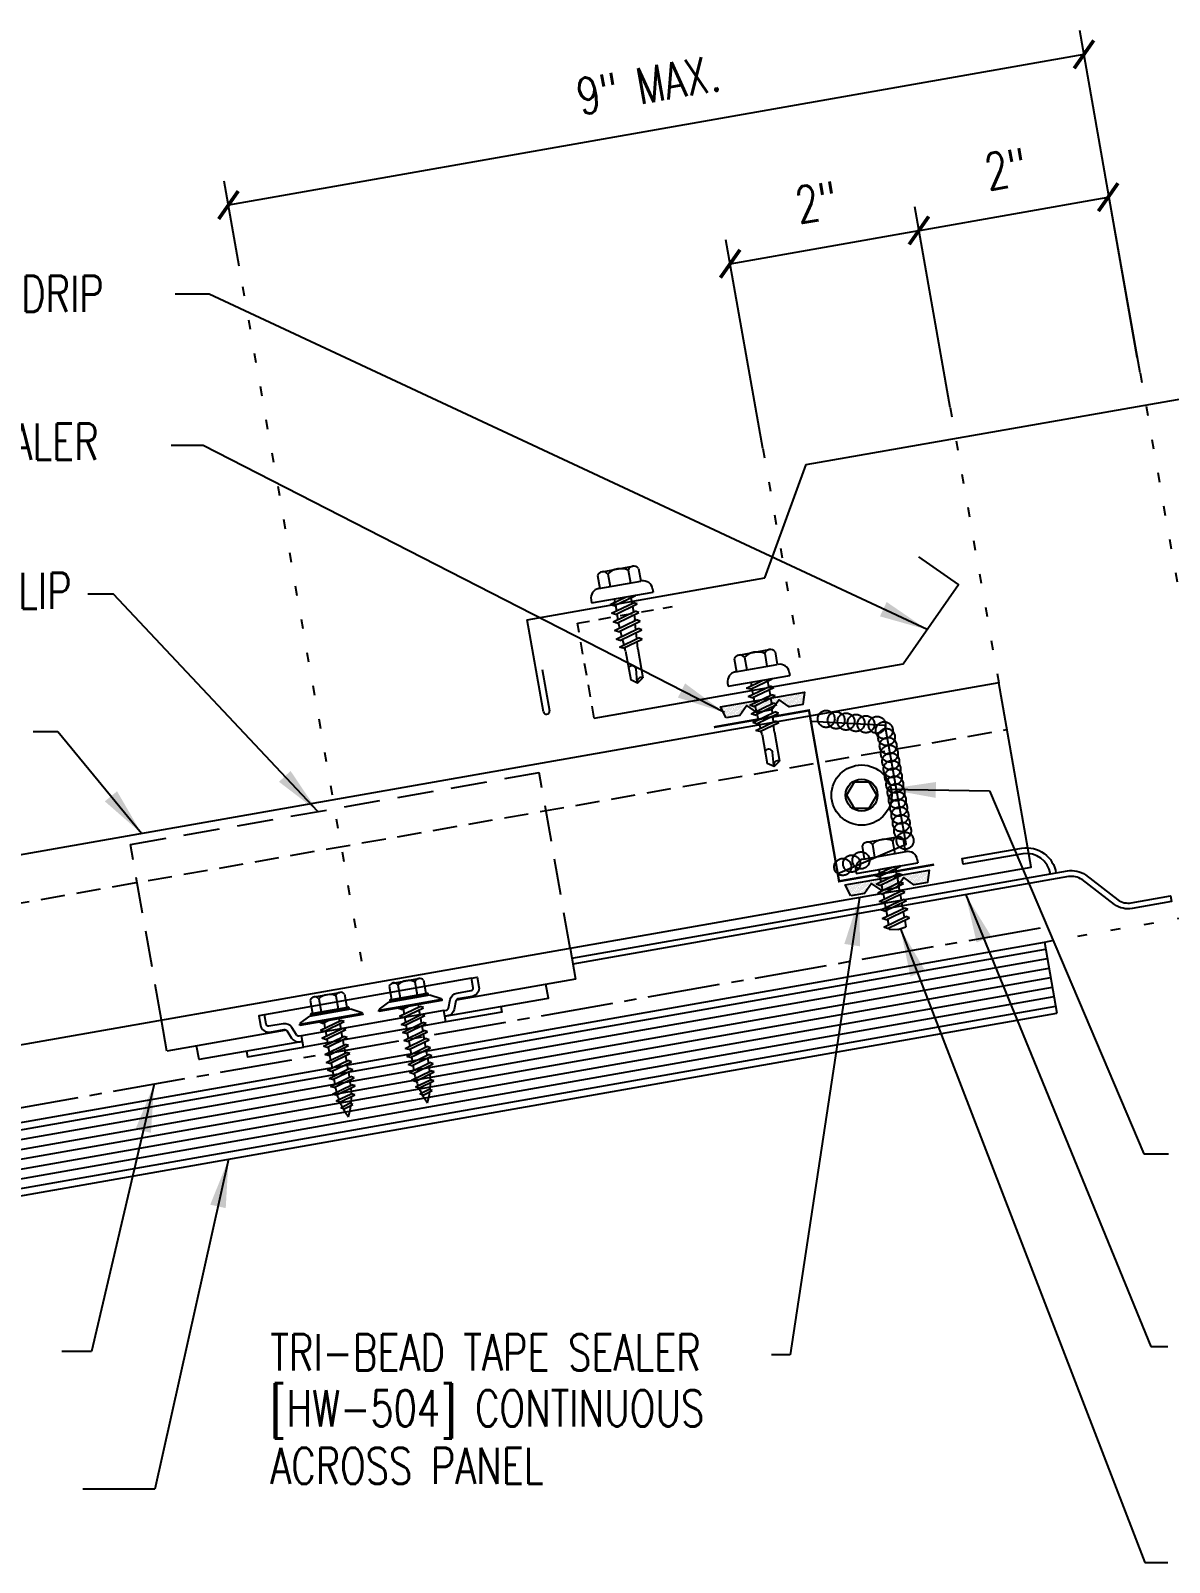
# Model space of a CAD drawing. Header units: inches. Extents: x -2 to 189, y 14 to 99.
# Drawn here: x 7.79 to 19.59, y 16.6 to 32.48 of the extents above; entities that cross this region are included whole.
import ezdxf
from ezdxf.enums import TextEntityAlignment as Align

# ---------------------------------------------------------------- set-up
doc = ezdxf.new("R2010")
doc.units = ezdxf.units.IN
doc.header["$MEASUREMENT"] = 0
for name, pattern in [('CENTER2', [1.125, 0.75, -0.125, 0.125, -0.125]), ('DASH2', [0.1875, 0.125, -0.0625]), ('DOT', [0.25, 0, -0.25]), ('HIDDEN2', [0.1875, 0.125, -0.0625])]:
    doc.linetypes.add(name, pattern=pattern)
for name, color, linetype in [('BARRIER', 253, 'CENTER2'), ('clip', 5, 'Continuous'), ('CLO', 3, 'Continuous'), ('DIM', 2, 'Continuous'), ('FASTENER', 9, 'Continuous'), ('PANEL', 11, 'Continuous'), ('SEALANT', 253, 'CENTER2'), ('STLA', 12, 'Continuous'), ('TAPE', 8, 'Continuous'), ('TEXT', 2, 'Continuous'), ('TRIM', 6, 'Continuous'), ('wood', 3, 'Continuous')]:
    doc.layers.add(name, color=color, linetype=linetype)
doc.styles.add('TEXT', font='SIMPLEX', dxfattribs={"width": 0.75, "height": 6})
doc.styles.add('TEXT1', font='ROMANS.shx', dxfattribs={"width": 0.75, "height": 0.375})
doc.dimstyles.new('DETAIL$7', dxfattribs={"dimscale": 4, "dimtxt": 6, "dimasz": 0.125, "dimexe": 0.0625, "dimexo": 0.125, "dimgap": 0.0625, "dimtad": 1, "dimdec": 5, "dimzin": 3, "dimdsep": 46, "dimlunit": 4, "dimtxsty": 'TEXT', "dimblk": 'ARCHTICK', "dimcen": 0.0625, "dimclrd": 7, "dimclre": 7, "dimclrt": 2, "dimadec": 0, "dimazin": 0, "dimtfac": 0.666667, "dimtdec": 5, "dimtmove": 0, "dimatfit": 3, "dimfxl": 0, "dimfrac": 2, "dimtolj": 1, "dimtzin": 3, "dimarcsym": 0})

# ---------------------------------------------------------------- blocks, each defined once
blk = doc.blocks.new('*X9')
at = {"color": 0}
for p, q in [((-0.434, 0.135), (-0.434, 0.135)), ((-0.434, 0.123), (-0.434, 0.123)), ((-0.422, 0.141), (-0.422, 0.141)), ((-0.422, 0.129), (-0.422, 0.129)), ((-0.422, 0.117), (-0.422, 0.117)), ((-0.422, 0.105), (-0.422, 0.105)), ((-0.422, 0.094), (-0.422, 0.094)), ((-0.422, 0.082), (-0.422, 0.082)), ((-0.41, 0.135), (-0.41, 0.135)), ((-0.41, 0.123), (-0.41, 0.123)), ((-0.41, 0.111), (-0.41, 0.111)), ((-0.41, 0.1), (-0.41, 0.1)), ((-0.41, 0.088), (-0.41, 0.088)), ((-0.41, 0.076), (-0.41, 0.076)), ((-0.41, 0.064), (-0.41, 0.064)), ((-0.41, 0.053), (-0.41, 0.053)), ((-0.41, 0.041), (-0.41, 0.041)), ((-0.398, 0.141), (-0.398, 0.141)), ((-0.398, 0.129), (-0.398, 0.129)), ((-0.398, 0.117), (-0.398, 0.117)), ((-0.398, 0.105), (-0.398, 0.105)), ((-0.398, 0.094), (-0.398, 0.094)), ((-0.398, 0.082), (-0.398, 0.082)), ((-0.398, 0.07), (-0.398, 0.07)), ((-0.398, 0.059), (-0.398, 0.059)), ((-0.398, 0.047), (-0.398, 0.047)), ((-0.398, 0.035), (-0.398, 0.035)), ((-0.398, 0.023), (-0.398, 0.023)), ((-0.387, 0.135), (-0.387, 0.135)), ((-0.387, 0.123), (-0.387, 0.123)), ((-0.387, 0.111), (-0.387, 0.111)), ((-0.387, 0.1), (-0.387, 0.1)), ((-0.387, 0.088), (-0.387, 0.088)), ((-0.387, 0.076), (-0.387, 0.076)), ((-0.387, 0.064), (-0.387, 0.064)), ((-0.387, 0.053), (-0.387, 0.053)), ((-0.387, 0.041), (-0.387, 0.041)), ((-0.387, 0.029), (-0.387, 0.029)), ((-0.375, 0.141), (-0.375, 0.141)), ((-0.375, 0.129), (-0.375, 0.129)), ((-0.375, 0.117), (-0.375, 0.117)), ((-0.375, 0.105), (-0.375, 0.105)), ((-0.375, 0.094), (-0.375, 0.094)), ((-0.375, 0.082), (-0.375, 0.082)), ((-0.375, 0.07), (-0.375, 0.07)), ((-0.375, 0.059), (-0.375, 0.059)), ((-0.375, 0.047), (-0.375, 0.047)), ((-0.375, 0.035), (-0.375, 0.035)), ((-0.375, 0.023), (-0.375, 0.023)), ((-0.363, 0.135), (-0.363, 0.135)), ((-0.363, 0.123), (-0.363, 0.123)), ((-0.363, 0.111), (-0.363, 0.111)), ((-0.363, 0.1), (-0.363, 0.1)), ((-0.363, 0.088), (-0.363, 0.088)), ((-0.363, 0.076), (-0.363, 0.076)), ((-0.363, 0.064), (-0.363, 0.064)), ((-0.363, 0.053), (-0.363, 0.053)), ((-0.363, 0.041), (-0.363, 0.041)), ((-0.363, 0.029), (-0.363, 0.029)), ((-0.352, 0.141), (-0.352, 0.141)), ((-0.352, 0.129), (-0.352, 0.129)), ((-0.352, 0.117), (-0.352, 0.117)), ((-0.352, 0.105), (-0.352, 0.105)), ((-0.352, 0.094), (-0.352, 0.094)), ((-0.352, 0.082), (-0.352, 0.082)), ((-0.352, 0.07), (-0.352, 0.07)), ((-0.352, 0.059), (-0.352, 0.059)), ((-0.352, 0.047), (-0.352, 0.047)), ((-0.352, 0.035), (-0.352, 0.035)), ((-0.352, 0.023), (-0.352, 0.023)), ((-0.34, 0.135), (-0.34, 0.135)), ((-0.34, 0.123), (-0.34, 0.123)), ((-0.34, 0.111), (-0.34, 0.111)), ((-0.34, 0.1), (-0.34, 0.1)), ((-0.34, 0.088), (-0.34, 0.088)), ((-0.34, 0.076), (-0.34, 0.076)), ((-0.34, 0.064), (-0.34, 0.064)), ((-0.34, 0.053), (-0.34, 0.053)), ((-0.34, 0.041), (-0.34, 0.041)), ((-0.34, 0.029), (-0.34, 0.029)), ((-0.328, 0.141), (-0.328, 0.141)), ((-0.328, 0.129), (-0.328, 0.129)), ((-0.328, 0.117), (-0.328, 0.117)), ((-0.328, 0.105), (-0.328, 0.105)), ((-0.328, 0.094), (-0.328, 0.094)), ((-0.328, 0.082), (-0.328, 0.082)), ((-0.328, 0.07), (-0.328, 0.07)), ((-0.328, 0.059), (-0.328, 0.059)), ((-0.328, 0.047), (-0.328, 0.047)), ((-0.328, 0.035), (-0.328, 0.035)), ((-0.328, 0.023), (-0.328, 0.023)), ((-0.316, 0.135), (-0.316, 0.135)), ((-0.316, 0.123), (-0.316, 0.123)), ((-0.316, 0.111), (-0.316, 0.111)), ((-0.316, 0.1), (-0.316, 0.1)), ((-0.316, 0.088), (-0.316, 0.088)), ((-0.316, 0.076), (-0.316, 0.076)), ((-0.316, 0.064), (-0.316, 0.064)), ((-0.316, 0.053), (-0.316, 0.053)), ((-0.316, 0.041), (-0.316, 0.041)), ((-0.316, 0.029), (-0.316, 0.029)), ((-0.305, 0.141), (-0.305, 0.141)), ((-0.305, 0.129), (-0.305, 0.129)), ((-0.305, 0.117), (-0.305, 0.117)), ((-0.305, 0.105), (-0.305, 0.105)), ((-0.305, 0.094), (-0.305, 0.094)), ((-0.305, 0.082), (-0.305, 0.082)), ((-0.305, 0.07), (-0.305, 0.07)), ((-0.305, 0.059), (-0.305, 0.059)), ((-0.305, 0.047), (-0.305, 0.047)), ((-0.305, 0.035), (-0.305, 0.035)), ((-0.305, 0.023), (-0.305, 0.023)), ((-0.293, 0.135), (-0.293, 0.135)), ((-0.293, 0.123), (-0.293, 0.123)), ((-0.293, 0.111), (-0.293, 0.111)), ((-0.293, 0.1), (-0.293, 0.1)), ((-0.293, 0.088), (-0.293, 0.088)), ((-0.293, 0.076), (-0.293, 0.076)), ((-0.293, 0.064), (-0.293, 0.064)), ((-0.293, 0.053), (-0.293, 0.053)), ((-0.293, 0.041), (-0.293, 0.041)), ((-0.293, 0.029), (-0.293, 0.029)), ((-0.281, 0.141), (-0.281, 0.141)), ((-0.281, 0.129), (-0.281, 0.129)), ((-0.281, 0.117), (-0.281, 0.117)), ((-0.281, 0.105), (-0.281, 0.105)), ((-0.281, 0.094), (-0.281, 0.094)), ((-0.281, 0.082), (-0.281, 0.082)), ((-0.281, 0.07), (-0.281, 0.07)), ((-0.281, 0.059), (-0.281, 0.059)), ((-0.281, 0.047), (-0.281, 0.047)), ((-0.281, 0.035), (-0.281, 0.035)), ((-0.281, 0.023), (-0.281, 0.023)), ((-0.27, 0.135), (-0.27, 0.135)), ((-0.27, 0.123), (-0.27, 0.123)), ((-0.27, 0.111), (-0.27, 0.111)), ((-0.27, 0.1), (-0.27, 0.1)), ((-0.27, 0.088), (-0.27, 0.088)), ((-0.27, 0.076), (-0.27, 0.076)), ((-0.27, 0.064), (-0.27, 0.064)), ((-0.27, 0.053), (-0.27, 0.053)), ((-0.27, 0.041), (-0.27, 0.041)), ((-0.27, 0.029), (-0.27, 0.029)), ((-0.258, 0.141), (-0.258, 0.141)), ((-0.258, 0.129), (-0.258, 0.129)), ((-0.258, 0.117), (-0.258, 0.117)), ((-0.258, 0.105), (-0.258, 0.105)), ((-0.258, 0.094), (-0.258, 0.094)), ((-0.258, 0.082), (-0.258, 0.082)), ((-0.258, 0.07), (-0.258, 0.07)), ((-0.258, 0.059), (-0.258, 0.059)), ((-0.258, 0.047), (-0.258, 0.047)), ((-0.258, 0.035), (-0.258, 0.035)), ((-0.258, 0.023), (-0.258, 0.023)), ((-0.246, 0.135), (-0.246, 0.135)), ((-0.246, 0.123), (-0.246, 0.123)), ((-0.246, 0.111), (-0.246, 0.111)), ((-0.246, 0.1), (-0.246, 0.1)), ((-0.246, 0.088), (-0.246, 0.088)), ((-0.246, 0.076), (-0.246, 0.076)), ((-0.246, 0.064), (-0.246, 0.064)), ((-0.246, 0.053), (-0.246, 0.053)), ((-0.246, 0.041), (-0.246, 0.041)), ((-0.234, 0.141), (-0.234, 0.141)), ((-0.234, 0.129), (-0.234, 0.129)), ((-0.234, 0.117), (-0.234, 0.117)), ((-0.234, 0.105), (-0.234, 0.105)), ((-0.234, 0.094), (-0.234, 0.094)), ((-0.234, 0.082), (-0.234, 0.082)), ((-0.234, 0.07), (-0.234, 0.07)), ((-0.234, 0.059), (-0.234, 0.059)), ((-0.234, 0.047), (-0.234, 0.047)), ((-0.223, 0.135), (-0.223, 0.135)), ((-0.223, 0.123), (-0.223, 0.123)), ((-0.223, 0.111), (-0.223, 0.111)), ((-0.223, 0.1), (-0.223, 0.1)), ((-0.223, 0.088), (-0.223, 0.088)), ((-0.223, 0.076), (-0.223, 0.076)), ((-0.223, 0.064), (-0.223, 0.064)), ((-0.211, 0.141), (-0.211, 0.141)), ((-0.211, 0.129), (-0.211, 0.129)), ((-0.211, 0.117), (-0.211, 0.117)), ((-0.211, 0.105), (-0.211, 0.105)), ((-0.211, 0.094), (-0.211, 0.094)), ((-0.211, 0.082), (-0.211, 0.082)), ((-0.211, 0.07), (-0.211, 0.07)), ((-0.199, 0.135), (-0.199, 0.135)), ((-0.199, 0.123), (-0.199, 0.123)), ((-0.199, 0.111), (-0.199, 0.111)), ((-0.199, 0.1), (-0.199, 0.1)), ((-0.199, 0.088), (-0.199, 0.088)), ((-0.188, 0.141), (-0.188, 0.141)), ((-0.188, 0.129), (-0.188, 0.129)), ((-0.188, 0.117), (-0.188, 0.117)), ((-0.188, 0.105), (-0.188, 0.105)), ((-0.188, 0.094), (-0.188, 0.094)), ((-0.176, 0.135), (-0.176, 0.135)), ((-0.176, 0.123), (-0.176, 0.123)), ((-0.176, 0.111), (-0.176, 0.111)), ((-0.164, 0.141), (-0.164, 0.141)), ((-0.164, 0.129), (-0.164, 0.129)), ((-0.164, 0.117), (-0.164, 0.117)), ((-0.164, 0.105), (-0.164, 0.105)), ((-0.152, 0.135), (-0.152, 0.135)), ((-0.152, 0.123), (-0.152, 0.123)), ((-0.152, 0.111), (-0.152, 0.111)), ((-0.152, 0.1), (-0.152, 0.1)), ((-0.141, 0.141), (-0.141, 0.141)), ((-0.141, 0.129), (-0.141, 0.129)), ((-0.141, 0.117), (-0.141, 0.117)), ((-0.141, 0.105), (-0.141, 0.105)), ((-0.141, 0.094), (-0.141, 0.094)), ((-0.141, 0.082), (-0.141, 0.082)), ((-0.129, 0.135), (-0.129, 0.135)), ((-0.129, 0.123), (-0.129, 0.123)), ((-0.129, 0.111), (-0.129, 0.111)), ((-0.129, 0.1), (-0.129, 0.1)), ((-0.129, 0.088), (-0.129, 0.088)), ((-0.129, 0.076), (-0.129, 0.076)), ((-0.117, 0.141), (-0.117, 0.141)), ((-0.117, 0.129), (-0.117, 0.129)), ((-0.117, 0.117), (-0.117, 0.117)), ((-0.117, 0.105), (-0.117, 0.105)), ((-0.117, 0.094), (-0.117, 0.094)), ((-0.117, 0.082), (-0.117, 0.082)), ((-0.117, 0.07), (-0.117, 0.07)), ((-0.117, 0.059), (-0.117, 0.059)), ((-0.105, 0.135), (-0.105, 0.135)), ((-0.105, 0.123), (-0.105, 0.123)), ((-0.105, 0.111), (-0.105, 0.111)), ((-0.105, 0.1), (-0.105, 0.1)), ((-0.105, 0.088), (-0.105, 0.088)), ((-0.105, 0.076), (-0.105, 0.076)), ((-0.105, 0.064), (-0.105, 0.064)), ((-0.105, 0.053), (-0.105, 0.053)), ((-0.094, 0.141), (-0.094, 0.141)), ((-0.094, 0.129), (-0.094, 0.129)), ((-0.094, 0.117), (-0.094, 0.117)), ((-0.094, 0.105), (-0.094, 0.105)), ((-0.094, 0.094), (-0.094, 0.094)), ((-0.094, 0.082), (-0.094, 0.082)), ((-0.094, 0.07), (-0.094, 0.07)), ((-0.094, 0.059), (-0.094, 0.059)), ((-0.094, 0.047), (-0.094, 0.047)), ((-0.094, 0.035), (-0.094, 0.035)), ((-0.082, 0.135), (-0.082, 0.135)), ((-0.082, 0.123), (-0.082, 0.123)), ((-0.082, 0.111), (-0.082, 0.111)), ((-0.082, 0.1), (-0.082, 0.1)), ((-0.082, 0.088), (-0.082, 0.088)), ((-0.082, 0.076), (-0.082, 0.076)), ((-0.082, 0.064), (-0.082, 0.064)), ((-0.082, 0.053), (-0.082, 0.053)), ((-0.082, 0.041), (-0.082, 0.041)), ((-0.082, 0.029), (-0.082, 0.029)), ((-0.07, 0.141), (-0.07, 0.141)), ((-0.07, 0.129), (-0.07, 0.129)), ((-0.07, 0.117), (-0.07, 0.117)), ((-0.07, 0.105), (-0.07, 0.105)), ((-0.07, 0.094), (-0.07, 0.094)), ((-0.07, 0.082), (-0.07, 0.082)), ((-0.07, 0.07), (-0.07, 0.07)), ((-0.07, 0.059), (-0.07, 0.059)), ((-0.07, 0.047), (-0.07, 0.047)), ((-0.07, 0.035), (-0.07, 0.035)), ((-0.07, 0.023), (-0.07, 0.023)), ((-0.059, 0.135), (-0.059, 0.135)), ((-0.059, 0.123), (-0.059, 0.123)), ((-0.059, 0.111), (-0.059, 0.111)), ((-0.059, 0.1), (-0.059, 0.1)), ((-0.059, 0.088), (-0.059, 0.088)), ((-0.059, 0.076), (-0.059, 0.076)), ((-0.059, 0.064), (-0.059, 0.064)), ((-0.059, 0.053), (-0.059, 0.053)), ((-0.059, 0.041), (-0.059, 0.041)), ((-0.059, 0.029), (-0.059, 0.029)), ((-0.047, 0.141), (-0.047, 0.141)), ((-0.047, 0.129), (-0.047, 0.129)), ((-0.047, 0.117), (-0.047, 0.117)), ((-0.047, 0.105), (-0.047, 0.105)), ((-0.047, 0.094), (-0.047, 0.094)), ((-0.047, 0.082), (-0.047, 0.082)), ((-0.047, 0.07), (-0.047, 0.07)), ((-0.047, 0.059), (-0.047, 0.059)), ((-0.047, 0.047), (-0.047, 0.047)), ((-0.047, 0.035), (-0.047, 0.035)), ((-0.047, 0.023), (-0.047, 0.023)), ((-0.035, 0.135), (-0.035, 0.135)), ((-0.035, 0.123), (-0.035, 0.123)), ((-0.035, 0.111), (-0.035, 0.111)), ((-0.035, 0.1), (-0.035, 0.1)), ((-0.035, 0.088), (-0.035, 0.088)), ((-0.035, 0.076), (-0.035, 0.076)), ((-0.035, 0.064), (-0.035, 0.064)), ((-0.035, 0.053), (-0.035, 0.053)), ((-0.035, 0.041), (-0.035, 0.041)), ((-0.035, 0.029), (-0.035, 0.029)), ((-0.023, 0.141), (-0.023, 0.141)), ((-0.023, 0.129), (-0.023, 0.129)), ((-0.023, 0.117), (-0.023, 0.117)), ((-0.023, 0.105), (-0.023, 0.105)), ((-0.023, 0.094), (-0.023, 0.094)), ((-0.023, 0.082), (-0.023, 0.082)), ((-0.023, 0.07), (-0.023, 0.07)), ((-0.023, 0.059), (-0.023, 0.059)), ((-0.023, 0.047), (-0.023, 0.047)), ((-0.023, 0.035), (-0.023, 0.035)), ((-0.023, 0.023), (-0.023, 0.023)), ((-0.012, 0.135), (-0.012, 0.135)), ((-0.012, 0.123), (-0.012, 0.123)), ((-0.012, 0.111), (-0.012, 0.111)), ((-0.012, 0.1), (-0.012, 0.1)), ((-0.012, 0.088), (-0.012, 0.088)), ((-0.012, 0.076), (-0.012, 0.076)), ((-0.012, 0.064), (-0.012, 0.064)), ((-0.012, 0.053), (-0.012, 0.053)), ((-0.012, 0.041), (-0.012, 0.041)), ((-0.012, 0.029), (-0.012, 0.029)), ((0, 0.141), (0, 0.141)), ((0, 0.129), (0, 0.129)), ((0, 0.117), (0, 0.117)), ((0, 0.105), (0, 0.105)), ((0, 0.094), (0, 0.094)), ((0, 0.082), (0, 0.082)), ((0, 0.07), (0, 0.07)), ((0, 0.059), (0, 0.059)), ((0, 0.047), (0, 0.047)), ((0, 0.035), (0, 0.035)), ((0, 0.023), (0, 0.023)), ((0.012, 0.135), (0.012, 0.135)), ((0.012, 0.123), (0.012, 0.123)), ((0.012, 0.111), (0.012, 0.111)), ((0.012, 0.1), (0.012, 0.1)), ((0.012, 0.088), (0.012, 0.088)), ((0.012, 0.076), (0.012, 0.076)), ((0.012, 0.064), (0.012, 0.064)), ((0.012, 0.053), (0.012, 0.053)), ((0.012, 0.041), (0.012, 0.041)), ((0.012, 0.029), (0.012, 0.029)), ((0.023, 0.141), (0.023, 0.141)), ((0.023, 0.129), (0.023, 0.129)), ((0.023, 0.117), (0.023, 0.117)), ((0.023, 0.105), (0.023, 0.105)), ((0.023, 0.094), (0.023, 0.094)), ((0.023, 0.082), (0.023, 0.082)), ((0.023, 0.07), (0.023, 0.07)), ((0.023, 0.059), (0.023, 0.059)), ((0.023, 0.047), (0.023, 0.047)), ((0.023, 0.035), (0.023, 0.035)), ((0.023, 0.023), (0.023, 0.023)), ((0.035, 0.135), (0.035, 0.135)), ((0.035, 0.123), (0.035, 0.123)), ((0.035, 0.111), (0.035, 0.111)), ((0.035, 0.1), (0.035, 0.1)), ((0.035, 0.088), (0.035, 0.088)), ((0.035, 0.076), (0.035, 0.076)), ((0.035, 0.064), (0.035, 0.064)), ((0.035, 0.053), (0.035, 0.053)), ((0.035, 0.041), (0.035, 0.041)), ((0.035, 0.029), (0.035, 0.029)), ((0.047, 0.141), (0.047, 0.141)), ((0.047, 0.129), (0.047, 0.129)), ((0.047, 0.117), (0.047, 0.117)), ((0.047, 0.105), (0.047, 0.105)), ((0.047, 0.094), (0.047, 0.094)), ((0.047, 0.082), (0.047, 0.082)), ((0.047, 0.07), (0.047, 0.07)), ((0.047, 0.059), (0.047, 0.059)), ((0.047, 0.047), (0.047, 0.047)), ((0.047, 0.035), (0.047, 0.035)), ((0.047, 0.023), (0.047, 0.023)), ((0.059, 0.135), (0.059, 0.135)), ((0.059, 0.123), (0.059, 0.123)), ((0.059, 0.111), (0.059, 0.111)), ((0.059, 0.1), (0.059, 0.1)), ((0.059, 0.088), (0.059, 0.088)), ((0.059, 0.076), (0.059, 0.076)), ((0.059, 0.064), (0.059, 0.064)), ((0.059, 0.053), (0.059, 0.053)), ((0.059, 0.041), (0.059, 0.041)), ((0.059, 0.029), (0.059, 0.029)), ((0.07, 0.141), (0.07, 0.141)), ((0.07, 0.129), (0.07, 0.129)), ((0.07, 0.117), (0.07, 0.117)), ((0.07, 0.105), (0.07, 0.105)), ((0.07, 0.094), (0.07, 0.094)), ((0.07, 0.082), (0.07, 0.082)), ((0.07, 0.07), (0.07, 0.07)), ((0.07, 0.059), (0.07, 0.059)), ((0.07, 0.047), (0.07, 0.047)), ((0.07, 0.035), (0.07, 0.035)), ((0.07, 0.023), (0.07, 0.023)), ((0.082, 0.135), (0.082, 0.135)), ((0.082, 0.123), (0.082, 0.123)), ((0.082, 0.111), (0.082, 0.111)), ((0.082, 0.1), (0.082, 0.1)), ((0.082, 0.088), (0.082, 0.088)), ((0.082, 0.076), (0.082, 0.076)), ((0.082, 0.064), (0.082, 0.064)), ((0.082, 0.053), (0.082, 0.053)), ((0.082, 0.041), (0.082, 0.041)), ((0.082, 0.029), (0.082, 0.029)), ((0.094, 0.141), (0.094, 0.141)), ((0.094, 0.129), (0.094, 0.129)), ((0.094, 0.117), (0.094, 0.117)), ((0.094, 0.105), (0.094, 0.105)), ((0.094, 0.094), (0.094, 0.094)), ((0.094, 0.082), (0.094, 0.082)), ((0.094, 0.07), (0.094, 0.07)), ((0.094, 0.059), (0.094, 0.059)), ((0.094, 0.047), (0.094, 0.047)), ((0.094, 0.035), (0.094, 0.035)), ((0.105, 0.135), (0.105, 0.135)), ((0.105, 0.123), (0.105, 0.123)), ((0.105, 0.111), (0.105, 0.111)), ((0.105, 0.1), (0.105, 0.1)), ((0.105, 0.088), (0.105, 0.088)), ((0.105, 0.076), (0.105, 0.076)), ((0.105, 0.064), (0.105, 0.064)), ((0.105, 0.053), (0.105, 0.053)), ((0.117, 0.141), (0.117, 0.141)), ((0.117, 0.129), (0.117, 0.129)), ((0.117, 0.117), (0.117, 0.117)), ((0.117, 0.105), (0.117, 0.105)), ((0.117, 0.094), (0.117, 0.094)), ((0.117, 0.082), (0.117, 0.082)), ((0.117, 0.07), (0.117, 0.07)), ((0.117, 0.059), (0.117, 0.059)), ((0.129, 0.135), (0.129, 0.135)), ((0.129, 0.123), (0.129, 0.123)), ((0.129, 0.111), (0.129, 0.111)), ((0.129, 0.1), (0.129, 0.1)), ((0.129, 0.088), (0.129, 0.088)), ((0.129, 0.076), (0.129, 0.076)), ((0.141, 0.141), (0.141, 0.141)), ((0.141, 0.129), (0.141, 0.129)), ((0.141, 0.117), (0.141, 0.117)), ((0.141, 0.105), (0.141, 0.105)), ((0.141, 0.094), (0.141, 0.094)), ((0.141, 0.082), (0.141, 0.082)), ((0.152, 0.135), (0.152, 0.135)), ((0.152, 0.123), (0.152, 0.123)), ((0.152, 0.111), (0.152, 0.111)), ((0.152, 0.1), (0.152, 0.1)), ((0.164, 0.141), (0.164, 0.141)), ((0.164, 0.129), (0.164, 0.129)), ((0.164, 0.117), (0.164, 0.117)), ((0.164, 0.105), (0.164, 0.105)), ((0.176, 0.135), (0.176, 0.135)), ((0.176, 0.123), (0.176, 0.123)), ((0.176, 0.111), (0.176, 0.111)), ((0.188, 0.141), (0.188, 0.141)), ((0.188, 0.129), (0.188, 0.129)), ((0.188, 0.117), (0.188, 0.117)), ((0.188, 0.105), (0.188, 0.105)), ((0.188, 0.094), (0.188, 0.094)), ((0.199, 0.135), (0.199, 0.135)), ((0.199, 0.123), (0.199, 0.123)), ((0.199, 0.111), (0.199, 0.111)), ((0.199, 0.1), (0.199, 0.1)), ((0.199, 0.088), (0.199, 0.088)), ((0.211, 0.141), (0.211, 0.141)), ((0.211, 0.129), (0.211, 0.129)), ((0.211, 0.117), (0.211, 0.117)), ((0.211, 0.105), (0.211, 0.105)), ((0.211, 0.094), (0.211, 0.094)), ((0.211, 0.082), (0.211, 0.082)), ((0.211, 0.07), (0.211, 0.07)), ((0.223, 0.135), (0.223, 0.135)), ((0.223, 0.123), (0.223, 0.123)), ((0.223, 0.111), (0.223, 0.111)), ((0.223, 0.1), (0.223, 0.1)), ((0.223, 0.088), (0.223, 0.088)), ((0.223, 0.076), (0.223, 0.076)), ((0.223, 0.064), (0.223, 0.064)), ((0.234, 0.141), (0.234, 0.141)), ((0.234, 0.129), (0.234, 0.129)), ((0.234, 0.117), (0.234, 0.117)), ((0.234, 0.105), (0.234, 0.105)), ((0.234, 0.094), (0.234, 0.094)), ((0.234, 0.082), (0.234, 0.082)), ((0.234, 0.07), (0.234, 0.07)), ((0.234, 0.059), (0.234, 0.059)), ((0.234, 0.047), (0.234, 0.047)), ((0.246, 0.135), (0.246, 0.135)), ((0.246, 0.123), (0.246, 0.123)), ((0.246, 0.111), (0.246, 0.111)), ((0.246, 0.1), (0.246, 0.1)), ((0.246, 0.088), (0.246, 0.088)), ((0.246, 0.076), (0.246, 0.076)), ((0.246, 0.064), (0.246, 0.064)), ((0.246, 0.053), (0.246, 0.053)), ((0.246, 0.041), (0.246, 0.041)), ((0.258, 0.141), (0.258, 0.141)), ((0.258, 0.129), (0.258, 0.129)), ((0.258, 0.117), (0.258, 0.117)), ((0.258, 0.105), (0.258, 0.105)), ((0.258, 0.094), (0.258, 0.094)), ((0.258, 0.082), (0.258, 0.082)), ((0.258, 0.07), (0.258, 0.07)), ((0.258, 0.059), (0.258, 0.059)), ((0.258, 0.047), (0.258, 0.047)), ((0.258, 0.035), (0.258, 0.035)), ((0.258, 0.023), (0.258, 0.023)), ((0.27, 0.135), (0.27, 0.135)), ((0.27, 0.123), (0.27, 0.123)), ((0.27, 0.111), (0.27, 0.111)), ((0.27, 0.1), (0.27, 0.1)), ((0.27, 0.088), (0.27, 0.088)), ((0.27, 0.076), (0.27, 0.076)), ((0.27, 0.064), (0.27, 0.064)), ((0.27, 0.053), (0.27, 0.053)), ((0.27, 0.041), (0.27, 0.041)), ((0.27, 0.029), (0.27, 0.029)), ((0.281, 0.141), (0.281, 0.141)), ((0.281, 0.129), (0.281, 0.129)), ((0.281, 0.117), (0.281, 0.117)), ((0.281, 0.105), (0.281, 0.105)), ((0.281, 0.094), (0.281, 0.094)), ((0.281, 0.082), (0.281, 0.082)), ((0.281, 0.07), (0.281, 0.07)), ((0.281, 0.059), (0.281, 0.059)), ((0.281, 0.047), (0.281, 0.047)), ((0.281, 0.035), (0.281, 0.035)), ((0.281, 0.023), (0.281, 0.023)), ((0.293, 0.135), (0.293, 0.135)), ((0.293, 0.123), (0.293, 0.123)), ((0.293, 0.111), (0.293, 0.111)), ((0.293, 0.1), (0.293, 0.1)), ((0.293, 0.088), (0.293, 0.088)), ((0.293, 0.076), (0.293, 0.076)), ((0.293, 0.064), (0.293, 0.064)), ((0.293, 0.053), (0.293, 0.053)), ((0.293, 0.041), (0.293, 0.041)), ((0.293, 0.029), (0.293, 0.029)), ((0.305, 0.141), (0.305, 0.141)), ((0.305, 0.129), (0.305, 0.129)), ((0.305, 0.117), (0.305, 0.117)), ((0.305, 0.105), (0.305, 0.105)), ((0.305, 0.094), (0.305, 0.094)), ((0.305, 0.082), (0.305, 0.082)), ((0.305, 0.07), (0.305, 0.07)), ((0.305, 0.059), (0.305, 0.059)), ((0.305, 0.047), (0.305, 0.047)), ((0.305, 0.035), (0.305, 0.035)), ((0.305, 0.023), (0.305, 0.023)), ((0.316, 0.135), (0.316, 0.135)), ((0.316, 0.123), (0.316, 0.123)), ((0.316, 0.111), (0.316, 0.111)), ((0.316, 0.1), (0.316, 0.1)), ((0.316, 0.088), (0.316, 0.088)), ((0.316, 0.076), (0.316, 0.076)), ((0.316, 0.064), (0.316, 0.064)), ((0.316, 0.053), (0.316, 0.053)), ((0.316, 0.041), (0.316, 0.041)), ((0.316, 0.029), (0.316, 0.029)), ((0.328, 0.141), (0.328, 0.141)), ((0.328, 0.129), (0.328, 0.129)), ((0.328, 0.117), (0.328, 0.117)), ((0.328, 0.105), (0.328, 0.105)), ((0.328, 0.094), (0.328, 0.094)), ((0.328, 0.082), (0.328, 0.082)), ((0.328, 0.07), (0.328, 0.07)), ((0.328, 0.059), (0.328, 0.059)), ((0.328, 0.047), (0.328, 0.047)), ((0.328, 0.035), (0.328, 0.035)), ((0.328, 0.023), (0.328, 0.023)), ((0.34, 0.135), (0.34, 0.135)), ((0.34, 0.123), (0.34, 0.123)), ((0.34, 0.111), (0.34, 0.111)), ((0.34, 0.1), (0.34, 0.1)), ((0.34, 0.088), (0.34, 0.088)), ((0.34, 0.076), (0.34, 0.076)), ((0.34, 0.064), (0.34, 0.064)), ((0.34, 0.053), (0.34, 0.053)), ((0.34, 0.041), (0.34, 0.041)), ((0.34, 0.029), (0.34, 0.029)), ((0.352, 0.141), (0.352, 0.141)), ((0.352, 0.129), (0.352, 0.129)), ((0.352, 0.117), (0.352, 0.117)), ((0.352, 0.105), (0.352, 0.105)), ((0.352, 0.094), (0.352, 0.094)), ((0.352, 0.082), (0.352, 0.082)), ((0.352, 0.07), (0.352, 0.07)), ((0.352, 0.059), (0.352, 0.059)), ((0.352, 0.047), (0.352, 0.047)), ((0.352, 0.035), (0.352, 0.035)), ((0.352, 0.023), (0.352, 0.023)), ((0.363, 0.135), (0.363, 0.135)), ((0.363, 0.123), (0.363, 0.123)), ((0.363, 0.111), (0.363, 0.111)), ((0.363, 0.1), (0.363, 0.1)), ((0.363, 0.088), (0.363, 0.088)), ((0.363, 0.076), (0.363, 0.076)), ((0.363, 0.064), (0.363, 0.064)), ((0.363, 0.053), (0.363, 0.053)), ((0.363, 0.041), (0.363, 0.041)), ((0.363, 0.029), (0.363, 0.029)), ((0.375, 0.141), (0.375, 0.141)), ((0.375, 0.129), (0.375, 0.129)), ((0.375, 0.117), (0.375, 0.117)), ((0.375, 0.105), (0.375, 0.105)), ((0.375, 0.094), (0.375, 0.094)), ((0.375, 0.082), (0.375, 0.082)), ((0.375, 0.07), (0.375, 0.07)), ((0.375, 0.059), (0.375, 0.059)), ((0.375, 0.047), (0.375, 0.047)), ((0.375, 0.035), (0.375, 0.035)), ((0.375, 0.023), (0.375, 0.023)), ((0.387, 0.135), (0.387, 0.135)), ((0.387, 0.123), (0.387, 0.123)), ((0.387, 0.111), (0.387, 0.111)), ((0.387, 0.1), (0.387, 0.1)), ((0.387, 0.088), (0.387, 0.088)), ((0.387, 0.076), (0.387, 0.076)), ((0.387, 0.064), (0.387, 0.064)), ((0.387, 0.053), (0.387, 0.053)), ((0.387, 0.041), (0.387, 0.041)), ((0.387, 0.029), (0.387, 0.029)), ((0.398, 0.141), (0.398, 0.141)), ((0.398, 0.129), (0.398, 0.129)), ((0.398, 0.117), (0.398, 0.117)), ((0.398, 0.105), (0.398, 0.105)), ((0.398, 0.094), (0.398, 0.094)), ((0.398, 0.082), (0.398, 0.082)), ((0.398, 0.07), (0.398, 0.07)), ((0.398, 0.059), (0.398, 0.059)), ((0.398, 0.047), (0.398, 0.047)), ((0.398, 0.035), (0.398, 0.035)), ((0.398, 0.023), (0.398, 0.023)), ((0.41, 0.135), (0.41, 0.135)), ((0.41, 0.123), (0.41, 0.123)), ((0.41, 0.111), (0.41, 0.111)), ((0.41, 0.1), (0.41, 0.1)), ((0.41, 0.088), (0.41, 0.088)), ((0.41, 0.076), (0.41, 0.076)), ((0.41, 0.064), (0.41, 0.064)), ((0.41, 0.053), (0.41, 0.053)), ((0.41, 0.041), (0.41, 0.041)), ((0.422, 0.141), (0.422, 0.141)), ((0.422, 0.129), (0.422, 0.129)), ((0.422, 0.117), (0.422, 0.117)), ((0.422, 0.105), (0.422, 0.105)), ((0.422, 0.094), (0.422, 0.094)), ((0.422, 0.082), (0.422, 0.082)), ((0.434, 0.135), (0.434, 0.135)), ((0.434, 0.123), (0.434, 0.123))]:
    blk.add_line(p, q, dxfattribs=at)
blk = doc.blocks.new('MB_DBTAP')
at = {"layer": 'TAPE', "color": 9}
blk.add_lwpolyline([(-0.403, 0.018), (-0.442, 0.141), (0.442, 0.141), (0.403, 0.018), (0.26, 0.018), (0.17, 0.109), (0.079, 0.018), (0, 0.018), (-0.079, 0.018), (-0.17, 0.109), (-0.26, 0.018)], close=True, dxfattribs=at)
at = {"layer": 'TAPE', "color": 251}
blk.add_blockref('*X9', (0, 0), dxfattribs=at)
blk = doc.blocks.new('MB_DW4')
at = {"layer": 'FASTENER'}
for p, q in [((-0.163, 0.337), (0.159, 0.337)), ((-0.226, 0.171), (0.214, 0.171)), ((-0.217, 0.305), (-0.217, 0.171)), ((-0.108, 0.305), (-0.108, 0.171)), ((0.105, 0.305), (0.105, 0.171)), ((0.214, 0.305), (0.214, 0.171)), ((-0.326, 0.071), (-0.326, 0.037)), ((-0.326, 0.037), (0.322, 0.037)), ((-0.141, -0.014), (0.037, 0.037)), ((-0.105, -0.034), (0.137, 0.035)), ((-0.088, 0.037), (-0.088, 0.001)), ((-0.088, 0.037), (0.085, 0.037)), ((0.085, 0.037), (0.134, 0.037)), ((0.085, 0.02), (0.085, -0.041)), ((0.137, 0.035), (0.134, 0.037)), ((0.322, 0.071), (0.322, 0.037)), ((-0.105, -0.034), (-0.141, -0.014)), ((-0.141, -0.105), (0.102, -0.036)), ((-0.105, -0.125), (-0.141, -0.105)), ((-0.141, -0.196), (0.102, -0.127)), ((-0.105, -0.125), (0.137, -0.056)), ((-0.105, -0.216), (0.137, -0.147)), ((-0.088, -0.029), (-0.088, -0.09)), ((-0.088, -0.12), (-0.088, -0.181)), ((0.085, -0.071), (0.085, -0.131)), ((0.137, -0.056), (0.102, -0.036)), ((0.137, -0.147), (0.102, -0.127)), ((-0.105, -0.216), (-0.141, -0.196)), ((-0.141, -0.287), (0.102, -0.217)), ((-0.105, -0.307), (-0.141, -0.287)), ((-0.141, -0.378), (0.102, -0.308)), ((-0.105, -0.307), (0.137, -0.238)), ((-0.084, -0.27), (-0.088, -0.211)), ((-0.078, -0.36), (-0.082, -0.3)), ((0.077, -0.315), (0.082, -0.253)), ((0.084, -0.223), (0.085, -0.211)), ((0.085, -0.162), (0.085, -0.211)), ((0.137, -0.238), (0.102, -0.217)), ((0.137, -0.328), (0.102, -0.308)), ((-0.105, -0.398), (-0.141, -0.378)), ((-0.122, -0.463), (0.089, -0.403)), ((-0.086, -0.483), (-0.122, -0.463)), ((-0.105, -0.398), (0.137, -0.328)), ((-0.086, -0.483), (0.124, -0.423)), ((-0.071, -0.449), (-0.075, -0.389)), ((0.063, -0.515), (0.068, -0.439)), ((0.071, -0.408), (0.075, -0.346)), ((0.124, -0.423), (0.089, -0.403)), ((-0.066, -0.516), (-0.069, -0.478)), ((-0.066, -0.516), (-0.066, -0.82)), ((0.063, -0.516), (0.063, -0.82)), ((-0.003, -0.854), (0.009, -0.714)), ((-0.002, -0.866), (-0.066, -0.82)), ((-0.002, -0.866), (0.063, -0.82))]:
    blk.add_line(p, q, dxfattribs=at)
for centre, radius, start, end in [((-0.163, 0.274), 0.0628, 29.8754, 150.1246), ((-0.002, 0.141), 0.196, 56.9974, 123.0026), ((0.159, 0.274), 0.0628, 29.8754, 150.1246), ((-0.226, 0.071), 0.1, 90, 180), ((0.222, 0.071), 0.1, 0, 90), ((0.073, -0.516), 0.01, 175.9484, 180), ((-0.036, -0.723), 0.0461, 11.1445, 130.906), ((0.039, -0.855), 0.0422, 55.4585, 194.8454)]:
    blk.add_arc(centre, radius, start, end, dxfattribs=at)
blk = doc.blocks.new('MB_516W')
blk.add_lwpolyline([(-0.078, 0.135), (-0.156, 0), (-0.078, -0.135), (0.078, -0.135), (0.156, 0), (0.078, 0.135)], close=True)
for radius in [0.312, 0.166]:
    blk.add_circle((0, 0), radius)
blk = doc.blocks.new('A$C23AA14D5')
at = {"layer": 'CLO', "const_width": 0.0239}
blk.add_lwpolyline([(2.284, 0.187), (1.299, 0.014), (0.987, 1.785), (0.002, 1.611)], dxfattribs=at)
at = {"layer": 'CLO'}
blk.add_lwpolyline([(1.285, 0.094), (1.993, 0.397), (1.776, 1.628), (1.007, 1.67)], dxfattribs=at)
blk = doc.blocks.new('st10')
at = {"layer": 'FASTENER'}
for p, q in [((-0.181, 0.276), (-0.181, 0.137)), ((-0.135, 0.302), (0.135, 0.302)), ((-0.089, 0.276), (-0.089, 0.137)), ((0.089, 0.276), (0.089, 0.137)), ((0.181, 0.276), (0.181, 0.137)), ((-0.217, 0.114), (-0.326, 0.059)), ((-0.326, 0.059), (-0.326, 0.049)), ((-0.326, 0.049), (0.326, 0.049)), ((-0.217, 0.114), (0.217, 0.114)), ((-0.193, 0.137), (0.193, 0.137)), ((-0.193, 0.119), (0.193, 0.119)), ((-0.181, 0.137), (0.181, 0.137)), ((-0.129, 0.035), (-0.124, 0.037)), ((-0.096, 0.017), (-0.129, 0.035)), ((-0.129, -0.049), (0.096, 0.015)), ((-0.124, 0.037), (-0.08, 0.037)), ((-0.096, 0.017), (-0.025, 0.037)), ((-0.08, 0.037), (0.08, 0.037)), ((-0.08, 0.021), (-0.08, -0.035)), ((0.08, 0.037), (0.08, 0.011)), ((0.129, -0.003), (0.096, 0.015)), ((0.217, 0.114), (0.326, 0.059)), ((0.326, 0.059), (0.326, 0.049)), ((-0.096, -0.068), (-0.129, -0.049)), ((-0.129, -0.134), (0.096, -0.069)), ((-0.096, -0.152), (-0.129, -0.134)), ((-0.129, -0.218), (0.096, -0.154)), ((-0.096, -0.068), (0.129, -0.004)), ((-0.096, -0.152), (0.129, -0.088)), ((-0.08, -0.063), (-0.08, -0.12)), ((-0.08, -0.148), (-0.08, -0.204)), ((0.08, -0.016), (0.08, -0.074)), ((0.08, -0.102), (0.08, -0.158)), ((0.129, -0.088), (0.096, -0.069)), ((0.129, -0.172), (0.096, -0.154)), ((-0.096, -0.237), (-0.129, -0.218)), ((-0.129, -0.303), (0.096, -0.238)), ((-0.096, -0.321), (-0.129, -0.303)), ((-0.096, -0.237), (0.129, -0.172)), ((-0.096, -0.321), (0.129, -0.257)), ((-0.08, -0.232), (-0.08, -0.288)), ((-0.08, -0.317), (-0.08, -0.373)), ((0.08, -0.186), (0.08, -0.243)), ((0.08, -0.27), (0.08, -0.327)), ((0.129, -0.257), (0.096, -0.238)), ((-0.129, -0.387), (0.096, -0.323)), ((-0.096, -0.406), (-0.129, -0.387)), ((-0.129, -0.471), (0.096, -0.407)), ((-0.096, -0.49), (-0.129, -0.471)), ((-0.096, -0.406), (0.129, -0.341)), ((-0.096, -0.49), (0.129, -0.426)), ((-0.08, -0.401), (-0.08, -0.457)), ((0.08, -0.355), (0.08, -0.412)), ((0.08, -0.44), (0.08, -0.496)), ((0.129, -0.341), (0.096, -0.323)), ((0.129, -0.426), (0.096, -0.407)), ((-0.129, -0.556), (0.096, -0.491)), ((-0.096, -0.575), (-0.129, -0.556)), ((-0.129, -0.64), (0.096, -0.576)), ((-0.096, -0.575), (0.129, -0.51)), ((-0.096, -0.659), (0.129, -0.595)), ((-0.08, -0.485), (-0.08, -0.542)), ((-0.08, -0.57), (-0.08, -0.626)), ((0.08, -0.524), (0.08, -0.58)), ((0.129, -0.51), (0.096, -0.491)), ((0.129, -0.595), (0.096, -0.576)), ((-0.096, -0.659), (-0.129, -0.64)), ((-0.121, -0.722), (0.092, -0.662)), ((-0.088, -0.741), (-0.121, -0.722)), ((-0.095, -0.799), (0.071, -0.752)), ((-0.088, -0.741), (0.125, -0.68)), ((-0.061, -0.818), (0.104, -0.771)), ((0.104, -0.771), (0.071, -0.752)), ((0.125, -0.68), (0.092, -0.662)), ((-0.061, -0.818), (-0.095, -0.799)), ((-0.063, -0.877), (0.034, -0.847)), ((-0.029, -0.895), (-0.063, -0.877)), ((-0.029, -0.895), (0.068, -0.866)), ((0.068, -0.866), (0.034, -0.847))]:
    blk.add_line(p, q, dxfattribs=at)
blk.add_lwpolyline([(-0.331, 0.037), (-0.331, 0.049), (0.331, 0.049), (0.331, 0.037)], close=True, dxfattribs=at)
for centre, radius, start, end in [((-0.135, 0.25), 0.0527, 29.8754, 150.1246), ((0, 0.138), 0.164, 56.9974, 123.0026), ((0.135, 0.25), 0.0527, 29.8754, 150.1246), ((-0.193, 0.128), 0.00894, 90, 270), ((0.193, 0.128), 0.00894, 270, 90), ((-0.676, -0.642), 0.757, 358.2537, 2.5109), ((0.676, -0.642), 0.757, 180.9696, 185.1765), ((0.676, -0.642), 0.757, 187.255, 191.3837), ((-0.676, -0.642), 0.757, 343.5473, 349.3968), ((-0.676, -0.642), 0.757, 351.6648, 356.0901), ((0.676, -0.642), 0.757, 193.4363, 197.6723), ((0.676, -0.642), 0.757, 199.1495, 206.7351), ((-0.676, -0.642), 0.757, 333.2649, 342.2085)]:
    blk.add_arc(centre, radius, start, end, dxfattribs=at)
blk = doc.blocks.new('dsc-HW-504')
at = {"layer": 'TEXT', "style": 'TEXT1', "width": 0.75}
for s, p in [('TRI-BEAD TAPE SEALER', (0, 0)), ('[HW-504]', (0, -0.6))]:
    blk.add_text(s, height=0.375, dxfattribs=at).set_placement(p)
at = {"layer": 'TEXT', "style": 'TEXT1', "flags": 1}
for tag, p in [('COLOR', (0, -1.2)), ('CALC', (0, -1.2)), ('OPT1', (0, -1.2)), ('OPT2', (0, -1.2)), ('OPT3', (0, -1.2)), ('GAGE', (0, -1.2)), ('SHPLN', (0, -1.2)), ('PART', (0, -1.2)), ('DESCRIPTION', (0, -1.2)), ('MULTIPLE', (0, -1.2)), ('SPARE1', (0, -1.8)), ('SPARE2', (0, -1.8)), ('SPARE3', (0, -1.8)), ('SPARE4', (0, -1.8)), ('SPARE5', (0, -1.8)), ('SPARE6', (0, -1.8)), ('SPARE7', (0, -1.8)), ('SPARE8', (0, -1.8)), ('SPARE9', (0, -1.8)), ('SPARE10', (0, -1.8))]:
    blk.add_attdef(tag, p, '', height=0.375, dxfattribs=at)
blk = doc.blocks.new('fz46')
at = {"layer": 'FASTENER'}
for p, q in [((-0.223, 0.285), (-0.223, 0.151)), ((-0.168, 0.317), (0.154, 0.317)), ((-0.114, 0.285), (-0.114, 0.151)), ((0.099, 0.285), (0.099, 0.151)), ((0.208, 0.285), (0.208, 0.151)), ((-0.331, 0.051), (-0.331, 0.017)), ((-0.331, 0.017), (0.317, 0.017)), ((-0.231, 0.151), (0.217, 0.151)), ((-0.147, -0.036), (0.039, 0.017)), ((-0.111, -0.056), (0.132, 0.014)), ((-0.094, 0.017), (-0.094, -0.021)), ((-0.094, 0.017), (0.079, 0.017)), ((0.079, 0.017), (0.125, 0.017)), ((0.132, 0.014), (0.125, 0.017)), ((0.317, 0.051), (0.317, 0.017)), ((-0.111, -0.056), (-0.147, -0.036)), ((-0.147, -0.127), (0.096, -0.057)), ((-0.111, -0.147), (-0.147, -0.127)), ((-0.147, -0.218), (0.096, -0.148)), ((-0.111, -0.147), (0.132, -0.077)), ((-0.094, -0.051), (-0.094, -0.111)), ((-0.094, -0.142), (-0.094, -0.202)), ((0.079, -0.002), (0.079, -0.062)), ((0.079, -0.093), (0.079, -0.153)), ((0.132, -0.077), (0.096, -0.057)), ((0.132, -0.168), (0.096, -0.148)), ((-0.111, -0.238), (-0.147, -0.218)), ((-0.147, -0.308), (0.096, -0.239)), ((-0.111, -0.328), (-0.147, -0.308)), ((-0.111, -0.238), (0.132, -0.168)), ((-0.111, -0.328), (0.132, -0.259)), ((-0.094, -0.233), (-0.094, -0.293)), ((0.079, -0.183), (0.079, -0.244)), ((0.079, -0.274), (0.079, -0.335)), ((0.132, -0.259), (0.096, -0.239)), ((-0.147, -0.399), (0.096, -0.33)), ((-0.111, -0.419), (-0.147, -0.399)), ((-0.147, -0.49), (0.096, -0.421)), ((-0.111, -0.419), (0.132, -0.35)), ((-0.111, -0.51), (0.132, -0.441)), ((-0.094, -0.324), (-0.094, -0.384)), ((-0.094, -0.414), (-0.094, -0.475)), ((0.079, -0.365), (0.079, -0.426)), ((0.079, -0.456), (0.079, -0.517)), ((0.132, -0.35), (0.096, -0.33)), ((0.132, -0.441), (0.096, -0.421)), ((-0.111, -0.51), (-0.147, -0.49)), ((-0.147, -0.581), (0.096, -0.512)), ((-0.111, -0.601), (-0.147, -0.581)), ((-0.111, -0.601), (0.132, -0.532)), ((-0.094, -0.505), (-0.094, -0.566)), ((-0.094, -0.596), (-0.094, -0.616)), ((-0.007, -0.63), (-0.094, -0.616)), ((-0.007, -0.63), (0.079, -0.616)), ((0.079, -0.547), (0.079, -0.616)), ((0.132, -0.532), (0.096, -0.512))]:
    blk.add_line(p, q, dxfattribs=at)
for centre, radius, start, end in [((-0.168, 0.254), 0.0628, 29.8759, 150.125), ((-0.007, 0.121), 0.196, 56.9979, 123.003), ((0.154, 0.254), 0.0628, 29.8759, 150.125), ((-0.231, 0.051), 0.1, 90.0005, 180.0005), ((0.217, 0.051), 0.1, 0.0005, 90.0005)]:
    blk.add_arc(centre, radius, start, end, dxfattribs=at)
blk = doc.blocks.new('A$C612A22A5')
at = {"layer": 'clip'}
for points in [[(-1.376, 0.083), (-1.376, 0.023), (-0.789, 0.023), (-0.789, 0.143), (-0.814, 0.143, -0.303371), (-0.838, 0.159), (-0.873, 0.244, 0.30332), (-0.953, 0.297), (-1.103, 0.297, -0.41421), (-1.129, 0.323), (-1.129, 0.423), (-1.189, 0.423), (-1.189, 0.323, 0.414221), (-1.103, 0.237), (-0.953, 0.237, -0.303367), (-0.929, 0.221), (-0.894, 0.136, 0.30332), (-0.814, 0.083), (-0.789, 0.083), (-1.876, 0.083), (-1.876, 0.227)], [(1.299, 0.083), (1.299, 0.023), (0.711, 0.023), (0.711, 0.143), (0.736, 0.143, 0.303371), (0.76, 0.159), (0.795, 0.244, -0.30332), (0.875, 0.297), (1.025, 0.297, 0.41421), (1.051, 0.323), (1.051, 0.423), (1.111, 0.423), (1.111, 0.323, -0.414221), (1.025, 0.237), (0.875, 0.237, 0.303367), (0.851, 0.221), (0.816, 0.136, -0.30332), (0.736, 0.083), (0.711, 0.083), (1.799, 0.083), (1.799, 0.227)]]:
    blk.add_lwpolyline(points, format="xyb", dxfattribs=at)
for points in [[(1.051, 0.423), (-1.129, 0.423)], [(0.711, 0.143), (-0.789, 0.143)], [(-0.439, 0.023), (-0.789, 0.023)], [(0.361, 0.023), (-0.439, 0.023)], [(0.711, 0.023), (0.361, 0.023)]]:
    blk.add_lwpolyline(points, dxfattribs=at)
blk = doc.blocks.new('_ArchTick')
at = {"color": 0, "linetype": 'ByBlock', "const_width": 0.15}
blk.add_lwpolyline([(-0.5, -0.5), (0.5, 0.5)], dxfattribs=at)
blk = doc.blocks.new('dsc-FL-254')
at = {"layer": 'TEXT', "style": 'TEXT1', "width": 0.75}
for s, p in [('PERFORATED VENT DRIP', (0, 0)), ('[FL-254]', (0, -0.6))]:
    blk.add_text(s, height=0.375, dxfattribs=at).set_placement(p)
at = {"layer": 'TEXT', "style": 'TEXT1', "flags": 1}
for tag, p in [('COLOR', (0, -1.2)), ('CALC', (0, -1.2)), ('OPT1', (0, -1.2)), ('OPT2', (0, -1.2)), ('OPT3', (0, -1.2)), ('GAGE', (0, -1.2)), ('SHPLN', (0, -1.2)), ('PART', (0, -1.2)), ('DESCRIPTION', (0, -1.2)), ('MULTIPLE', (0, -1.2)), ('SPARE1', (0, -1.8)), ('SPARE2', (0, -1.8)), ('SPARE3', (0, -1.8)), ('SPARE4', (0, -1.8)), ('SPARE5', (0, -1.8)), ('SPARE6', (0, -1.8)), ('SPARE7', (0, -1.8)), ('SPARE8', (0, -1.8)), ('SPARE9', (0, -1.8)), ('SPARE10', (0, -1.8))]:
    blk.add_attdef(tag, p, '', height=0.375, dxfattribs=at)

msp = doc.modelspace()

# ---------------------------------------------------------------- linework, layer by layer
at = {"color": 7}
for p, q in [((19.25585, 29.09009), (18.65936, 32.47658)), ((18.70273, 32.23037), (9.83892, 30.66913)), ((9.95117, 30.03613), (9.79555, 30.91534))]:
    msp.add_line(p, q, dxfattribs=at)
msp.add_line((19.32346, 20.83754), (19.5778, 20.83754))
at = {"layer": 'BARRIER'}
msp.add_line((0.89432, 20.11883), (18.26664, 23.18207), dxfattribs=at)
at = {"layer": 'clip', "linetype": 'DASH2', "ltscale": 3}
for p, q in [((8.82396, 24.04145), (13.05863, 24.78814)), ((13.37986, 22.96647), (13.05955, 24.78814)), ((9.14482, 22.22187), (8.82396, 24.04145))]:
    msp.add_line(p, q, dxfattribs=at)
at = {"layer": 'clip'}
for p, q in [((13.37986, 22.96647), (13.43604, 22.64789)), ((13.43604, 22.64789), (12.19892, 22.42976)), ((9.20136, 21.90121), (9.14482, 22.22187)), ((10.43848, 22.11934), (9.20136, 21.90121))]:
    msp.add_line(p, q, dxfattribs=at)
at = {"layer": 'DIM', "color": 7}
for p, q in [((19.28516, 28.92995), (18.91912, 30.99922)), ((17.31757, 28.57112), (16.94951, 30.65193)), ((16.99847, 30.40574), (18.95394, 30.75054)), ((15.03744, 30.06092), (16.99292, 30.40573)), ((15.37604, 28.14682), (14.99403, 30.30713))]:
    msp.add_line(p, q, dxfattribs=at)
at = {"layer": 'DIM', "linetype": 'DOT'}
for p, q in [((11.2198, 22.8293), (9.94292, 30.07863)), ((19.28516, 28.92995), (20.26386, 23.37944)), ((17.31757, 28.57112), (17.81938, 25.71724)), ((15.37604, 28.14682), (15.78451, 25.82381)), ((18.29312, 23.03195), (20.26386, 23.37944))]:
    msp.add_line(p, q, dxfattribs=at)
at = {"layer": 'PANEL', "color": 8, "linetype": 'DASH2', "ltscale": 2}
msp.add_line((0.5115, 22.17506), (17.90481, 25.23342), dxfattribs=at)
at = {"layer": 'PANEL'}
msp.add_lwpolyline([(0.78546, 20.75259), (18.1565, 23.80675), (17.81962, 25.71728), (0.44384, 22.662)], dxfattribs=at)
at = {"layer": 'SEALANT'}
for centre in [(16.0322, 25.34397), (16.1357, 25.3296), (16.23797, 25.31641), (16.34147, 25.30204), (16.44374, 25.28885), (16.5592, 25.28226), (16.63367, 25.22563), (16.65685, 25.15518), (16.67416, 25.06483), (16.68775, 24.98466), (16.70134, 24.9045), (16.71493, 24.82434), (16.72852, 24.74417), (16.74211, 24.66401), (16.7557, 24.58385), (16.76929, 24.50369), (16.78287, 24.42352), (16.79646, 24.34336), (16.81005, 24.2632), (16.82364, 24.18303), (16.8501, 24.08193), (16.20423, 23.80974), (16.29605, 23.84396), (16.39254, 23.87818)]:
    msp.add_circle(centre, 0.08824, dxfattribs=at)
at = {"layer": 'STLA'}
for points in [[(18.35525, 23.73694, 0.40942619), (18.0704, 23.94605), (17.45224, 23.83705), (17.44185, 23.89594), (18.06002, 24.00494, -0.41451753), (18.41309, 23.74713)], [(13.39813, 22.86286), (18.53275, 23.76823, -0.19891237), (18.71754, 23.72727), (19.05356, 23.46884, 0.19891237), (19.19367, 23.43778), (19.60014, 23.50945), (19.61053, 23.45056), (19.20405, 23.37889, -0.19891237), (19.01926, 23.41986), (18.68324, 23.67828, 0.19891237), (18.54314, 23.70934), (13.40852, 22.80397)]]:
    msp.add_lwpolyline(points, format="xyb", dxfattribs=at)
at = {"layer": 'TRIM'}
for p, q in [((15.82532, 27.97921), (20.25733, 28.75851)), ((15.39724, 26.80479), (15.82532, 27.97921)), ((12.93501, 26.37185), (15.39724, 26.80479)), ((13.10323, 25.41784), (12.93501, 26.37185)), ((13.08957, 25.85521), (13.16478, 25.42869))]:
    msp.add_line(p, q, dxfattribs=at)
msp.add_lwpolyline([(13.62913, 25.35182), (16.82976, 25.91618), (17.40334, 26.73533), (16.99376, 27.02212)], dxfattribs=at)
at = {"layer": 'TRIM', "linetype": 'HIDDEN2'}
msp.add_lwpolyline([(13.62913, 25.35182), (13.45549, 26.33663), (14.44029, 26.51028)], dxfattribs=at)
at = {"layer": 'TRIM'}
msp.add_arc((13.134, 25.42327), 0.03125, 190, 10, dxfattribs=at)
at = {"layer": 'wood', "color": 3, "linetype": 'Continuous'}
for p, q in [((0.9188, 19.96839), (18.29312, 23.03195)), ((18.29312, 23.03195), (18.42335, 22.29334)), ((1.04904, 19.22978), (18.42335, 22.29334))]:
    msp.add_line(p, q, dxfattribs=at)
at = {"layer": 'wood', "color": 9, "linetype": 'Continuous'}
for p, q in [((0.93182, 19.89453), (18.30614, 22.95809)), ((0.94919, 19.79604), (18.3235, 22.85961)), ((0.96655, 19.69756), (18.34087, 22.76112)), ((0.98392, 19.59908), (18.35823, 22.66264)), ((1.00128, 19.5006), (18.3756, 22.56416)), ((1.01865, 19.40212), (18.39296, 22.46568)), ((1.03601, 19.30364), (18.41033, 22.3672))]:
    msp.add_line(p, q, dxfattribs=at)

# ---------------------------------------------------------------- block references
at = {"color": 7, "xscale": 0.25, "yscale": 0.25, "zscale": 0.25}
for p, rotation in [((18.70273, 32.23037), 9.98943014043556), ((9.83892, 30.66913), 189.9894301404356)]:
    msp.add_blockref('_ArchTick', p, dxfattribs=dict(at, rotation=rotation))
at = {"layer": 'clip', "color": 54, "rotation": 10.00000000000014}
msp.add_blockref('A$C612A22A5', (11.39656, 22.05725), dxfattribs=at)
at = {"layer": 'CLO'}
msp.add_blockref('A$C23AA14D5', (14.86673, 23.64723), dxfattribs=at)
at = {"layer": 'DIM', "color": 7, "yscale": 0.25, "zscale": 0.25}
for p, xscale, rotation in [((18.95394, 30.75054), 0.2499999999999999, 10), ((16.99292, 30.40573), 0.25, 10), ((15.03744, 30.06092), 0.25, 190)]:
    msp.add_blockref('_ArchTick', p, dxfattribs=dict(at, xscale=xscale, rotation=rotation))
at = {"layer": 'FASTENER'}
for name, p, rotation in [('MB_DW4', (13.92931, 26.56615), 10), ('MB_DW4', (15.34463, 25.70246), 10), ('fz46', (16.67292, 23.78224), 10), ('st10', (10.91147, 22.18838), 10.00000000000001), ('st10', (11.73076, 22.33283), 10.0022648686694)]:
    msp.add_blockref(name, p, dxfattribs=dict(at, rotation=rotation))
msp.add_blockref('MB_516W', (16.39929, 24.55438), dxfattribs=at)
at = {"layer": 'TAPE', "rotation": 9.999999999999899}
for p in [(15.39556, 25.40607), (16.68868, 23.56213)]:
    msp.add_blockref('MB_DBTAP', p, dxfattribs=at)
at = {"layer": 'TEXT'}
for name, p in [('dsc-FL-254', (4.03901, 29.56219)), ('dsc-HW-504', (4.03512, 28.02902))]:
    msp.add_blockref(name, p, dxfattribs=at)

# ---------------------------------------------------------------- texts
at = {"color": 2, "insert": (14.18874, 31.91579), "char_height": 0.375, "attachment_point": 5, "rotation": 9.98943, "style": 'TEXT1'}
msp.add_mtext('\\A1;9" MAX.', dxfattribs=at)
at = {"layer": 'DIM', "color": 2, "char_height": 0.375, "attachment_point": 5, "rotation": 10, "style": 'TEXT1'}
for insert in [(17.89403, 31.04417), (15.93301, 30.69935)]:
    msp.add_mtext('\\A1;2"', dxfattribs=dict(at, insert=insert))
at = {"layer": 'TEXT', "style": 'TEXT1', "width": 0.75}
msp.add_text('LOW FLOATING CLIP', height=0.375, dxfattribs=at).set_placement((8.21446, 26.48342), align=Align.RIGHT)
for s, p in [('TRI-BEAD TAPE SEALER', (10.27291, 18.5915)), ('[HW-504] CONTINUOUS', (10.27291, 18.01234)), ('ACROSS PANEL', (10.27291, 17.41616))]:
    msp.add_text(s, height=0.375, dxfattribs=at).set_placement(p)

# ---------------------------------------------------------------- leaders
for points in [[(17.077, 26.26927), (9.63771, 29.74593), (9.28745, 29.74593)], [(14.97841, 25.40987), (9.57872, 28.17704), (9.24628, 28.17704)], [(10.76512, 24.38373), (8.64789, 26.63766), (8.38194, 26.63766)], [(8.93949, 24.15584), (8.07166, 25.20903), (7.81679, 25.20903)], [(16.66823, 24.61575), (17.7257, 24.59889), (19.32346, 20.83754)], [(16.37605, 23.49371), (15.66057, 18.75241), (15.46649, 18.75241)], [(17.47736, 23.52142), (19.39447, 18.83858), (19.572, 18.83858)], [(16.80172, 23.17006), (19.3353, 16.60306), (19.572, 16.60306)], [(9.06962, 21.56037), (8.42168, 18.78754), (8.11351, 18.78754)], [(9.83967, 20.77981), (9.07656, 17.36307), (8.3318, 17.36307)]]:
    msp.add_leader(points, dimstyle='DETAIL$7')

doc.saveas('drawing.dxf')
